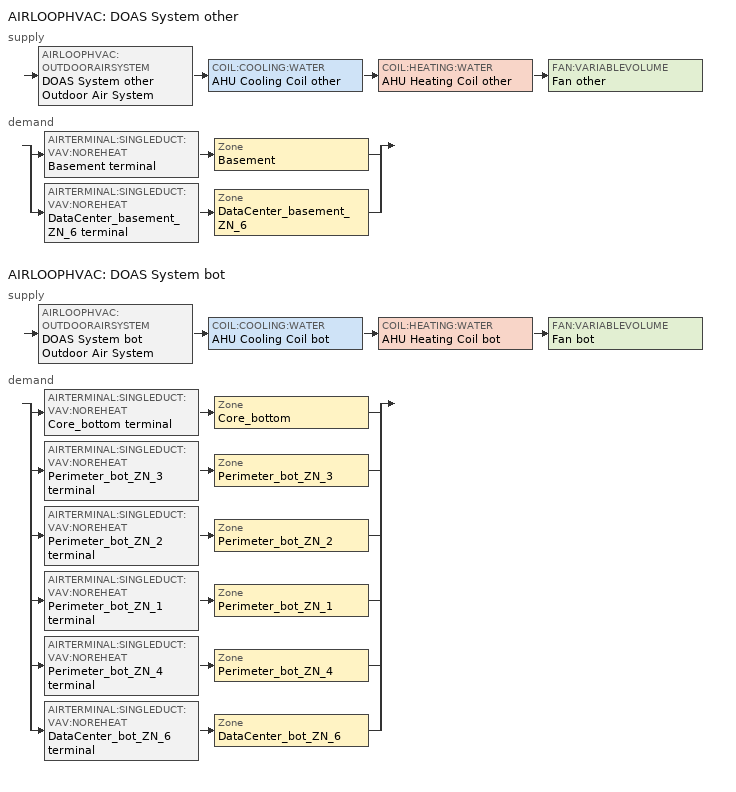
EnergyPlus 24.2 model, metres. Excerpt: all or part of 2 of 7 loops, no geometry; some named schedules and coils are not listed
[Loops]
AIRLOOPHVAC 'DOAS System other'
 supply: AIRLOOPHVAC:OUTDOORAIRSYSTEM 'DOAS System other Outdoor Air System' > COIL:COOLING:WATER 'AHU Cooling Coil other' > COIL:HEATING:WATER 'AHU Heating Coil other' > FAN:VARIABLEVOLUME 'Fan other'
 demand: split
  | AIRTERMINAL:SINGLEDUCT:VAV:NOREHEAT 'Basement terminal' > Zone 'Basement'
  | AIRTERMINAL:SINGLEDUCT:VAV:NOREHEAT 'DataCenter_basement_ZN_6 terminal' > Zone 'DataCenter_basement_ZN_6'
AIRLOOPHVAC 'DOAS System bot'
 supply: AIRLOOPHVAC:OUTDOORAIRSYSTEM 'DOAS System bot Outdoor Air System' > COIL:COOLING:WATER 'AHU Cooling Coil bot' > COIL:HEATING:WATER 'AHU Heating Coil bot' > FAN:VARIABLEVOLUME 'Fan bot'
 demand: split
  | AIRTERMINAL:SINGLEDUCT:VAV:NOREHEAT 'Core_bottom terminal' > Zone 'Core_bottom'
  | AIRTERMINAL:SINGLEDUCT:VAV:NOREHEAT 'Perimeter_bot_ZN_3 terminal' > Zone 'Perimeter_bot_ZN_3'
  | AIRTERMINAL:SINGLEDUCT:VAV:NOREHEAT 'Perimeter_bot_ZN_2 terminal' > Zone 'Perimeter_bot_ZN_2'
  | AIRTERMINAL:SINGLEDUCT:VAV:NOREHEAT 'Perimeter_bot_ZN_1 terminal' > Zone 'Perimeter_bot_ZN_1'
  | AIRTERMINAL:SINGLEDUCT:VAV:NOREHEAT 'Perimeter_bot_ZN_4 terminal' > Zone 'Perimeter_bot_ZN_4'
  | AIRTERMINAL:SINGLEDUCT:VAV:NOREHEAT 'DataCenter_bot_ZN_6 terminal' > Zone 'DataCenter_bot_ZN_6'
[DesignSpecification:OutdoorAir] Outdoor Air Method=Flow/Area; Outdoor Air Flow per Zone Floor Area=0.0004318
SZ DSOA Core_bottom; SZ DSOA Perimeter_bot_ZN_3; SZ DSOA Perimeter_bot_ZN_2; SZ DSOA Perimeter_bot_ZN_1; SZ DSOA Perimeter_bot_ZN_4; SZ DSOA Basement; SZ DSOA DataCenter_basement_ZN_6; SZ DSOA DataCenter_bot_ZN_6
[DesignSpecification:ZoneAirDistribution] Zone Air Distribution Effectiveness in Cooling Mode=1; Zone Air Distribution Effectiveness in Heating Mode=1
Name | Minimum Zone Ventilation Efficiency
VAV_Zone_AirDistribution | 0.6
CM DSZAD Building
[Sizing:Zone] Zone Cooling Design Supply Air Temperature Input Method=SupplyAirTemperature; Zone Cooling Design Supply Air Temperature=12.8; Zone Heating Design Supply Air Temperature Input Method=SupplyAirTemperature; Zone Heating Design Supply Air Temperature=40; Zone Cooling Design Supply Air Humidity Ratio=0.0085; Zone Heating Design Supply Air Humidity Ratio=0.008; Cooling Design Air Flow Method=DesignDay; Cooling Design Air Flow Rate=0; Cooling Minimum Air Flow Fraction=0; Heating Design Air Flow Method=DesignDay; Heating Design Air Flow Rate=0; Account for Dedicated Outdoor Air System=Yes; Dedicated Outdoor Air System Control Strategy=NeutralSupplyAir; Dedicated Outdoor Air Low Setpoint Temperature for Design=21.1; Dedicated Outdoor Air High Setpoint Temperature for Design=23.9; Zone Load Sizing Method=Sensible Load Only No Latent Load; Zone Latent Cooling Design Supply Air Humidity Ratio Input Method=HumidityRatioDifference; Zone Cooling Design Supply Air Humidity Ratio Difference=0.005; Zone Latent Heating Design Supply Air Humidity Ratio Input Method=HumidityRatioDifference; Zone Humidification Design Supply Air Humidity Ratio Difference=0.005
Name | Design Specification Outdoor Air Object | Design Specification Zone Air Distribution Object
Core_bottom | SZ DSOA Core_bottom | VAV_Zone_AirDistribution
Perimeter_bot_ZN_3 | SZ DSOA Perimeter_bot_ZN_3 | VAV_Zone_AirDistribution
Perimeter_bot_ZN_2 | SZ DSOA Perimeter_bot_ZN_2 | VAV_Zone_AirDistribution
Perimeter_bot_ZN_1 | SZ DSOA Perimeter_bot_ZN_1 | VAV_Zone_AirDistribution
Perimeter_bot_ZN_4 | SZ DSOA Perimeter_bot_ZN_4 | VAV_Zone_AirDistribution
Basement | SZ DSOA Basement
DataCenter_basement_ZN_6 | SZ DSOA DataCenter_basement_ZN_6
DataCenter_bot_ZN_6 | SZ DSOA DataCenter_bot_ZN_6
[SIZING:SYSTEM] Type of Load to Size On=VentilationRequirement; Design Outdoor Air Flow Rate=Autosize; Central Heating Maximum System Air Flow Ratio=Autosize; Preheat Design Temperature=7; Preheat Design Humidity Ratio=0.008; Precool Design Temperature=12.8; Precool Design Humidity Ratio=0.008; Central Cooling Design Supply Air Temperature=12.8; Central Heating Design Supply Air Temperature=12.8; Type of Zone Sum to Use=NonCoincident; 100 Outdoor Air in Cooling=Yes; 100 Outdoor Air in Heating=Yes; Central Cooling Design Supply Air Humidity Ratio=0.0085; Central Heating Design Supply Air Humidity Ratio=0.008; Cooling Supply Air Flow Rate Method=DesignDay; Cooling Supply Air Flow Rate=0; Cooling Supply Air Flow Rate Per Floor Area=0.00996765; Cooling Fraction of Autosized Cooling Supply Air Flow Rate=1; Cooling Supply Air Flow Rate Per Unit Cooling Capacity=3.94755e-05; Heating Supply Air Flow Rate Method=DesignDay; Heating Supply Air Flow Rate=0; Heating Supply Air Flow Rate Per Floor Area=0.00996765; Heating Fraction of Autosized Heating Supply Air Flow Rate=1; Heating Fraction of Autosized Cooling Supply Air Flow Rate=1; Heating Supply Air Flow Rate Per Unit Heating Capacity=3.15882e-05; System Outdoor Air Method=ZoneSum; Zone Maximum Outdoor Air Fraction=1; Cooling Design Capacity Method=CoolingDesignCapacity; Cooling Design Capacity=Autosize; Cooling Design Capacity Per Floor Area=234.7; Fraction of Autosized Cooling Design Capacity=1; Heating Design Capacity Method=HeatingDesignCapacity; Heating Design Capacity=Autosize; Heating Design Capacity Per Floor Area=157; Fraction of Autosized Heating Design Capacity=1; Central Cooling Capacity Control Method=OnOff; Occupant Diversity=autosize
DOAS System other; DOAS System bot
[ZoneControl:Thermostat] Control Type Schedule=Dual Zone Control Type Sched
Name | Zone or ZoneList | Control 1
Core_bottom Thermostat | Core_bottom | Core_bottom Dual SP Control
Perimeter_bot_ZN_3 Thermostat | Perimeter_bot_ZN_3 | Perimeter_bot_ZN_3 Dual SP Control
Perimeter_bot_ZN_2 Thermostat | Perimeter_bot_ZN_2 | Perimeter_bot_ZN_2 Dual SP Control
Perimeter_bot_ZN_1 Thermostat | Perimeter_bot_ZN_1 | Perimeter_bot_ZN_1 Dual SP Control
Perimeter_bot_ZN_4 Thermostat | Perimeter_bot_ZN_4 | Perimeter_bot_ZN_4 Dual SP Control
Basement Thermostat | Basement | Basement Dual SP Control
DataCenter_basement_ZN_6 Thermostat | DataCenter_basement_ZN_6 | DataCenter Cooling Setpoints Dual SP Control
DataCenter_bot_ZN_6 Thermostat | DataCenter_bot_ZN_6 | DataCenter Cooling Setpoints Dual SP Control
[ThermostatSetpoint:DualSetpoint]
Name | Heating Setpoint Temperature Schedule | Cooling Setpoint Temperature Schedule
DataCenter Cooling Setpoints Dual SP Control | HTGSETP_DC_SCH | CLGSETP_DC_SCH
Core_bottom Dual SP Control; Perimeter_bot_ZN_3 Dual SP Control; Perimeter_bot_ZN_2 Dual SP Control; Perimeter_bot_ZN_1 Dual SP Control; Perimeter_bot_ZN_4 Dual SP Control; Basement Dual SP Control | HTGSETP_SCH_YES_OPTIMUM | CLGSETP_SCH_YES_OPTIMUM
[AIRTERMINAL:SINGLEDUCT:VAV:NOREHEAT] Availability Schedule=Always On Discrete hvac_library; Maximum Air Flow Rate=Autosize; Zone Minimum Air Flow Input Method=Constant; Constant Minimum Air Flow Fraction=0.3; Fixed Minimum Air Flow Rate=autosize
Basement terminal; DataCenter_basement_ZN_6 terminal; Core_bottom terminal; Perimeter_bot_ZN_3 terminal; Perimeter_bot_ZN_2 terminal; Perimeter_bot_ZN_1 terminal; Perimeter_bot_ZN_4 terminal; DataCenter_bot_ZN_6 terminal
[Zone equipment]
Basement: Basement terminal, Basement FourPipeFanCoil
DataCenter_basement_ZN_6: DataCenter_basement_ZN_6 terminal, DataCenter_basement_ZN_6 FourPipeFanCoil
Core_bottom: Core_bottom terminal, Core_bottom FourPipeFanCoil
Perimeter_bot_ZN_3: Perimeter_bot_ZN_3 terminal, Perimeter_bot_ZN_3 FourPipeFanCoil
Perimeter_bot_ZN_2: Perimeter_bot_ZN_2 terminal, Perimeter_bot_ZN_2 FourPipeFanCoil
Perimeter_bot_ZN_1: Perimeter_bot_ZN_1 terminal, Perimeter_bot_ZN_1 FourPipeFanCoil
Perimeter_bot_ZN_4: Perimeter_bot_ZN_4 terminal, Perimeter_bot_ZN_4 FourPipeFanCoil
DataCenter_bot_ZN_6: DataCenter_bot_ZN_6 terminal, DataCenter_bot_ZN_6 FourPipeFanCoil
[FAN:VARIABLEVOLUME] Availability Schedule=Always On Discrete hvac_library; Fan Total Efficiency=0.6; Pressure Rise=500; Maximum Flow Rate=Autosize; Fan Power Minimum Flow Rate Input Method=FixedFlowRate; Fan Power Minimum Flow Fraction=0; Fan Power Minimum Air Flow Rate=0; Motor Efficiency=0.93; Motor In Airstream Fraction=1; Fan Power Coefficient 1=0.0013; Fan Power Coefficient 2=0.147; Fan Power Coefficient 3=0.9506; Fan Power Coefficient 4=-0.0998; Fan Power Coefficient 5=0; EndUse Subcategory=General
Fan other; Fan bot
[COIL:COOLING:WATER] Availability Schedule=Always On Discrete hvac_library; Design Water Flow Rate=Autosize; Design Air Flow Rate=Autosize; Design Inlet Water Temperature=Autosize; Design Inlet Air Temperature=Autosize; Design Outlet Air Temperature=Autosize; Design Inlet Air Humidity Ratio=Autosize; Design Outlet Air Humidity Ratio=Autosize; Type of Analysis=SimpleAnalysis; Heat Exchanger Configuration=CrossFlow
AHU Cooling Coil other; AHU Cooling Coil bot
[COIL:HEATING:WATER] Availability Schedule=Always On Discrete hvac_library; UFactor Times Area Value=Autosize; Maximum Water Flow Rate=Autosize; Performance Input Method=UFactorTimesAreaAndDesignWaterFlowRate; Rated Capacity=Autosize; Rated Inlet Water Temperature=60; Rated Inlet Air Temperature=16.6; Rated Outlet Water Temperature=40; Rated Outlet Air Temperature=32.2; Rated Ratio for Air and Water Convection=0.5; Design Water Temperature Difference=20
AHU Heating Coil other; AHU Heating Coil bot
[AirLoopHVAC:UnitaryHeatPump:WaterToAir] Availability Schedule=Always_On; Supply Air Flow Rate=autosize; Heating Convergence=0.001; Cooling Convergence=0.001; Maximum Supply Air Temperature from Supplemental Heater=50; Fan Placement=BlowThrough; Supply Air Fan Operating Mode Schedule=SupplyFanSch
Name | Controlling Zone or Thermostat Location | Supply Air Fan | Heating Coil | Cooling Coil | Supplemental Heating Coil
AirLoop DataCenter Basement DXAC Heat Pump | DataCenter_basement_ZN_6 | AirLoop DataCenter Basement Supply Fan | AirLoop DataCenter Basement Heating Coil | AirLoop DataCenter Basement Cooling Coil | AirLoop DataCenter Basement_SuppHeatCoil
AirLoop DataCenter bot DXAC Heat Pump | DataCenter_bot_ZN_6 | AirLoop DataCenter bot Supply Fan | AirLoop DataCenter bot Heating Coil | AirLoop DataCenter bot Cooling Coil | AirLoop DataCenter bot_SuppHeatCoil
[CONTROLLER:WATERCOIL] Actuator Variable=Flow; Controller Convergence Tolerance=autosize; Maximum Actuated Flow=autosize; Minimum Actuated Flow=0
Name | Control Variable | Action
AHU Cooling Coil other Controller; AHU Cooling Coil bot Controller | HumidityRatio | Reverse
AHU Heating Coil other Controller; AHU Heating Coil bot Controller | Temperature | Normal
[CONTROLLER:OUTDOORAIR] Minimum Outdoor Air Flow Rate=0; Maximum Outdoor Air Flow Rate=Autosize; Economizer Control Type=NoEconomizer; Economizer Control Action Type=ModulateFlow; Economizer Maximum Limit DryBulb Temperature=28; Economizer Maximum Limit Enthalpy=64000; Economizer Minimum Limit DryBulb Temperature=-100; Lockout Type=NoLockout; Minimum Limit Type=FixedMinimum; High Humidity Control=No; High Humidity Outdoor Air Flow Ratio=1; Control High Indoor Humidity Based on Outdoor Humidity Ratio=Yes; Heat Recovery Bypass Control Type=BypassWhenWithinEconomizerLimits; Economizer Operation Staging=InterlockedWithMechanicalCooling
DOAS System other Outdoor Air System Controller; DOAS System bot Outdoor Air System Controller
[Controller:MechanicalVentilation] Availability Schedule=MinOA_MotorizedDamper_Sched; Design Specification Zone Air Distribution Object Name 1=CM DSZAD Building
VAV_bot WITH REHEAT_DCV: Demand Controlled Ventilation=Yes; System Outdoor Air Method=Standard62.1VentilationRateProcedure; Zone or ZoneList 1=Core_bottom; Design Specification Outdoor Air Object Name 1=SZ DSOA Core_bottom; Zone or ZoneList 2=Perimeter_bot_ZN_3; Design Specification Outdoor Air Object Name 2=SZ DSOA Perimeter_bot_ZN_3; Design Specification Zone Air Distribution Object Name 2=CM DSZAD Building; Zone or ZoneList 3=Perimeter_bot_ZN_2; Design Specification Outdoor Air Object Name 3=SZ DSOA Perimeter_bot_ZN_2; Design Specification Zone Air Distribution Object Name 3=CM DSZAD Building; Zone or ZoneList 4=Perimeter_bot_ZN_1; Design Specification Outdoor Air Object Name 4=SZ DSOA Perimeter_bot_ZN_1; Design Specification Zone Air Distribution Object Name 4=CM DSZAD Building; Zone or ZoneList 5=Perimeter_bot_ZN_4; Design Specification Outdoor Air Object Name 5=SZ DSOA Perimeter_bot_ZN_4; Design Specification Zone Air Distribution Object Name 5=CM DSZAD Building
Basement_DCV: Demand Controlled Ventilation=No; System Outdoor Air Method=ZoneSum; Zone or ZoneList 1=Basement; Design Specification Outdoor Air Object Name 1=SZ DSOA Basement
DataCenter_basement_ZN_6_DCV: Demand Controlled Ventilation=No; System Outdoor Air Method=ZoneSum; Zone or ZoneList 1=DataCenter_basement_ZN_6; Design Specification Outdoor Air Object Name 1=SZ DSOA DataCenter_basement_ZN_6
DataCenter_bot_ZN_6_DCV: Demand Controlled Ventilation=No; System Outdoor Air Method=ZoneSum; Zone or ZoneList 1=DataCenter_bot_ZN_6; Design Specification Outdoor Air Object Name 1=SZ DSOA DataCenter_bot_ZN_6
[AIRLOOPHVAC] Design Supply Air Flow Rate=AutoSize; Design Return Air Flow Fraction of Supply Air Flow=1
DOAS System other; DOAS System bot
[EnergyManagementSystem:Sensor]
Name | OutputVariable or OutputMeter Index Key | OutputVariable or OutputMeter
Basement_LSr | Basement | Zone Lights Electricity Rate
Basement_Occ_Sensor | Basement | People Occupant Count
Core_bottom_LSr | Core_bottom | Zone Lights Electricity Rate
Core_bottom_Occ_Sensor | Core_bottom | People Occupant Count
Perimeter_bot_ZN_3_LSr | Perimeter_bot_ZN_3 | Zone Lights Electricity Rate
Perimeter_bot_ZN_3_Occ_Sensor | Perimeter_bot_ZN_3 | People Occupant Count
Perimeter_bot_ZN_2_LSr | Perimeter_bot_ZN_2 | Zone Lights Electricity Rate
Perimeter_bot_ZN_2_Occ_Sensor | Perimeter_bot_ZN_2 | People Occupant Count
Perimeter_bot_ZN_1_LSr | Perimeter_bot_ZN_1 | Zone Lights Electricity Rate
Perimeter_bot_ZN_1_Occ_Sensor | Perimeter_bot_ZN_1 | People Occupant Count
Perimeter_bot_ZN_4_LSr | Perimeter_bot_ZN_4 | Zone Lights Electricity Rate
Perimeter_bot_ZN_4_Occ_Sensor | Perimeter_bot_ZN_4 | People Occupant Count
[EnergyManagementSystem:Program]
SET_Perimeter_bot_ZN_4_Light_EMS_Program: SET Perimeter_bot_ZN_4_LSr_IP=0.093*Perimeter_bot_ZN_4_LSr/Perimeter_bot_ZN_4_Area; IF (Perimeter_bot_ZN_4_Occ_Sensor <= 0) && (Perimeter_bot_ZN_4_LSr_IP >= 0.02); SET Perimeter_bot_ZN_4_Light_Actuator = 0.02*Perimeter_bot_ZN_4_Area/0.09290304; ELSE; SET Perimeter_bot_ZN_4_Light_Actuator = NULL; ENDIF
SET_Perimeter_mid_ZN_3_Light_EMS_Program: SET Perimeter_mid_ZN_3_LSr_IP=0.093*Perimeter_mid_ZN_3_LSr/Perimeter_mid_ZN_3_Area; IF (Perimeter_mid_ZN_3_Occ_Sensor <= 0) && (Perimeter_mid_ZN_3_LSr_IP >= 0.02); SET Perimeter_mid_ZN_3_Light_Actuator = 0.02*Perimeter_mid_ZN_3_Area/0.09290304; ELSE; SET Perimeter_mid_ZN_3_Light_Actuator = NULL; ENDIF
SET_Perimeter_mid_ZN_2_Light_EMS_Program: SET Perimeter_mid_ZN_2_LSr_IP=0.093*Perimeter_mid_ZN_2_LSr/Perimeter_mid_ZN_2_Area; IF (Perimeter_mid_ZN_2_Occ_Sensor <= 0) && (Perimeter_mid_ZN_2_LSr_IP >= 0.02); IF (DaylightSavings==0) && ((Hour < 7) || (Hour > 16)); SET Perimeter_mid_ZN_2_Light_Actuator = 0.02*Perimeter_mid_ZN_2_Area/0.09290304; ELSEIF (DaylightSavings==1) && ((Hour < 6) || (Hour > 15)); SET Perimeter_mid_ZN_2_Light_Actuator = 0.02*Perimeter_mid_ZN_2_Area/0.09290304; ELSE; SET Perimeter_mid_ZN_2_Light_Actuator = NULL; ENDIF; ELSE; SET Perimeter_mid_ZN_2_Light_Actuator = NULL; ENDIF
SET_Perimeter_mid_ZN_1_Light_EMS_Program: SET Perimeter_mid_ZN_1_LSr_IP=0.093*Perimeter_mid_ZN_1_LSr/Perimeter_mid_ZN_1_Area; IF (Perimeter_mid_ZN_1_Occ_Sensor <= 0) && (Perimeter_mid_ZN_1_LSr_IP >= 0.02); SET Perimeter_mid_ZN_1_Light_Actuator = 0.02*Perimeter_mid_ZN_1_Area/0.09290304; ELSE; SET Perimeter_mid_ZN_1_Light_Actuator = NULL; ENDIF
SET_Perimeter_mid_ZN_4_Light_EMS_Program: SET Perimeter_mid_ZN_4_LSr_IP=0.093*Perimeter_mid_ZN_4_LSr/Perimeter_mid_ZN_4_Area; IF (Perimeter_mid_ZN_4_Occ_Sensor <= 0) && (Perimeter_mid_ZN_4_LSr_IP >= 0.02); SET Perimeter_mid_ZN_4_Light_Actuator = 0.02*Perimeter_mid_ZN_4_Area/0.09290304; ELSE; SET Perimeter_mid_ZN_4_Light_Actuator = NULL; ENDIF
SET_Perimeter_top_ZN_3_Light_EMS_Program: SET Perimeter_top_ZN_3_LSr_IP=0.093*Perimeter_top_ZN_3_LSr/Perimeter_top_ZN_3_Area; IF (Perimeter_top_ZN_3_Occ_Sensor <= 0) && (Perimeter_top_ZN_3_LSr_IP >= 0.02); SET Perimeter_top_ZN_3_Light_Actuator = 0.02*Perimeter_top_ZN_3_Area/0.09290304; ELSE; SET Perimeter_top_ZN_3_Light_Actuator = NULL; ENDIF
SET_Perimeter_top_ZN_2_Light_EMS_Program: SET Perimeter_top_ZN_2_LSr_IP=0.093*Perimeter_top_ZN_2_LSr/Perimeter_top_ZN_2_Area; IF (Perimeter_top_ZN_2_Occ_Sensor <= 0) && (Perimeter_top_ZN_2_LSr_IP >= 0.02); SET Perimeter_top_ZN_2_Light_Actuator = 0.02*Perimeter_top_ZN_2_Area/0.09290304; ELSE; SET Perimeter_top_ZN_2_Light_Actuator = NULL; ENDIF
SET_Perimeter_top_ZN_1_Light_EMS_Program: SET Perimeter_top_ZN_1_LSr_IP=0.093*Perimeter_top_ZN_1_LSr/Perimeter_top_ZN_1_Area; IF (Perimeter_top_ZN_1_Occ_Sensor <= 0) && (Perimeter_top_ZN_1_LSr_IP >= 0.02); SET Perimeter_top_ZN_1_Light_Actuator = 0.02*Perimeter_top_ZN_1_Area/0.09290304; ELSE; SET Perimeter_top_ZN_1_Light_Actuator = NULL; ENDIF
SET_Perimeter_top_ZN_4_Light_EMS_Program: SET Perimeter_top_ZN_4_LSr_IP=0.093*Perimeter_top_ZN_4_LSr/Perimeter_top_ZN_4_Area; IF (Perimeter_top_ZN_4_Occ_Sensor <= 0) && (Perimeter_top_ZN_4_LSr_IP >= 0.02); SET Perimeter_top_ZN_4_Light_Actuator = 0.02*Perimeter_top_ZN_4_Area/0.09290304; ELSE; SET Perimeter_top_ZN_4_Light_Actuator = NULL; ENDIF
OA_BASED_OPTIMUM_START_EMS_Program: IF DaylightSavings==0 && DayOfWeek>1 && Hour==4 && OAT<23.9 && OAT>1.7; SET CLGSETP_SCH_Actuator = 26.7; SET HTGSETP_SCH_Actuator = 15.6; SET CLGSETP_SCH_w_SB_Actuator = 26.7; SET HTGSETP_SCH_w_SB_Actuator = 15.6; ELSEIF DaylightSavings==1 && DayOfWeek>1 && Hour==3 && OAT<23.9 && OAT>1.7; SET CLGSETP_SCH_Actuator = 26.7; SET HTGSETP_SCH_Actuator = 15.6; SET CLGSETP_SCH_w_SB_Actuator = 26.7; SET HTGSETP_SCH_w_SB_Actuator = 15.6; ELSE; SET CLGSETP_SCH_Actuator = NULL; SET HTGSETP_SCH_Actuator = NULL; SET CLGSETP_SCH_w_SB_Actuator = NULL; SET HTGSETP_SCH_w_SB_Actuator = NULL; ENDIF
[EnergyManagementSystem:GlobalVariable]
Wired_LTG
BoilerType; CapRated; EtRated; PLRx; Ecx; SkinLossRate
[EnergyManagementSystem:OutputVariable]
Wired_LTG: EMS Variable=Wired_LTG; Type of Data in Variable=Summed; Update Frequency=ZoneTimeStep; Units=J
[EnergyManagementSystem:InternalVariable] Internal Data Type=Zone Floor Area
Name | Internal Data Index Key
Basement_Area | Basement
Core_bottom_Area | Core_bottom
Perimeter_bot_ZN_3_Area | Perimeter_bot_ZN_3
Perimeter_bot_ZN_2_Area | Perimeter_bot_ZN_2
Perimeter_bot_ZN_1_Area | Perimeter_bot_ZN_1
Perimeter_bot_ZN_4_Area | Perimeter_bot_ZN_4
[AVAILABILITYMANAGER:SCHEDULED] Schedule=Always On Discrete
DOAS System other Availability Manager; DOAS System bot Availability Manager; DOAS System mid Availability Manager; DOAS System top Availability Manager
[SETPOINTMANAGER:SCHEDULED] Control Variable=Temperature
Name | Schedule | Setpoint Node or NodeList
AHU Setpoint Manager other | AHU Setpoint Manager other Schedule | DOAS System other Supply Outlet Node
AHU Setpoint Manager Dehum other | AHU Setpoint Manager Dehum other Schedule | AHU Cooling Coil other_air_outlet
AHU Setpoint Manager bot | AHU Setpoint Manager bot Schedule | DOAS System bot Supply Outlet Node
AHU Setpoint Manager Dehum bot | AHU Setpoint Manager Dehum bot Schedule | AHU Cooling Coil bot_air_outlet
[SETPOINTMANAGER:MIXEDAIR] Control Variable=Temperature
Name | Setpoint Node or NodeList
DOAS System other Outdoor Air System Controller mixed_air SPM | DOAS System other Outdoor Air System Controller mixed_air
AHU Cooling Coil other_air_outlet SPM | AHU Cooling Coil other_air_outlet
Fan other air inlet SPM | Fan other air inlet
DOAS System bot Outdoor Air System Controller mixed_air SPM | DOAS System bot Outdoor Air System Controller mixed_air
AHU Cooling Coil bot_air_outlet SPM | AHU Cooling Coil bot_air_outlet
Fan bot air inlet SPM | Fan bot air inlet
[Generator:PVWatts]
PV_module: PVWatts Version=5; DC System Capacity=107395; Module Type=Premium; Array Type=FixedOpenRack; System Losses=0.113; Array Geometry Type=TiltAzimuth; Tilt Angle=0; Azimuth Angle=180
[ElectricLoadCenter:Inverter:PVWatts]
PV_Inverter: DC to AC Size Ratio=1.2; Inverter Efficiency=0.96
[ElectricLoadCenter:Generators]
PV_Generator: Generator 1=PV_module; Generator 1 Rated Electric Power Output=107395; Generator 1 Availability Schedule=PV_SCH
[Schedule:Compact]
ALWAYS_ON; SupplyFanSch: Through: 12/31, For: AllDays, Until: 24:00, 1
HTGSETP_SCH_YES_OPTIMUM: Through: 12/31, For: WinterDesignDay, Until: 05:00, 15.6, Until: 06:00, 17.6, Until: 07:00, 19.6, Until: 22:00, 21, Until: 24:00, 15.6, For: Weekdays, Until: 04:00, 15.6, Until: 05:00, 17.8, Until: 06:00, 20, Until: 22:00, 21, Until: 24:00, 15.6, For SummerDesignDay, Until: 24:00, 15.6, For: Saturday, Until: 04:00, 15.6, Until: 05:00, 17.8, Until: 06:00, 20, Until: 17:00, 21, Until: 24:00, 15.6, For: Sunday Holidays AllOtherDays, Until: 24:00, 15.6
CLGSETP_SCH_YES_OPTIMUM: Through: 12/31, For: SummerDesignDay, Until: 05:00, 26.7, Until: 06:00, 25.7, Until: 07:00, 25, Until: 22:00, 24, Until: 24:00, 26.7, For: Weekdays, Until: 04:00, 26.7, Until: 05:00, 25.6, Until: 06:00, 25, Until: 22:00, 24, Until: 24:00, 26.7, For: Saturday, Until: 04:00, 26.7, Until: 05:00, 25.6, Until: 06:00, 25, Until: 17:00, 24, Until: 24:00, 26.7, For WinterDesignDay, Until: 24:00, 26.7, For: Sunday Holidays AllOtherDays, Until: 24:00, 26.7
MinOA_MotorizedDamper_Sched: Through: 12/31, For: Weekdays SummerDesignDay, Until: 07:00, 0, Until: 22:00, 1, Until: 24:00, 0, For: Saturday WinterDesignDay, Until: 07:00, 0, Until: 18:00, 1, Until: 24:00, 0, For: Sunday Holidays AllOtherDays, Until: 24:00, 0
Dual Zone Control Type Sched: Through: 12/31, For: AllDays, Until: 24:00, 4
CLGSETP_DC_SCH: THROUGH: 12/31, FOR SummerDesignDay, UNTIL: 24:00, 27, FOR WinterDesignDay, UNTIL: 24:00, 27, FOR:AllOtherDays, UNTIL: 24:00, 27
HTGSETP_DC_SCH: THROUGH: 12/31, FOR:AllDays, UNTIL: 24:00, 18
[SCHEDULE:COMPACT]
Always On Discrete hvac_library: Through: 12/31, For: AllDays, Until: 24:00, 1
AHU Setpoint Manager other Schedule; AHU Setpoint Manager bot Schedule: Through: 12/31, For: AllDays, Until: 24:00, 12.8
AHU Setpoint Manager Dehum other Schedule; AHU Setpoint Manager Dehum bot Schedule: Through: 12/31, For: AllDays, Until: 24:00, 0.008
